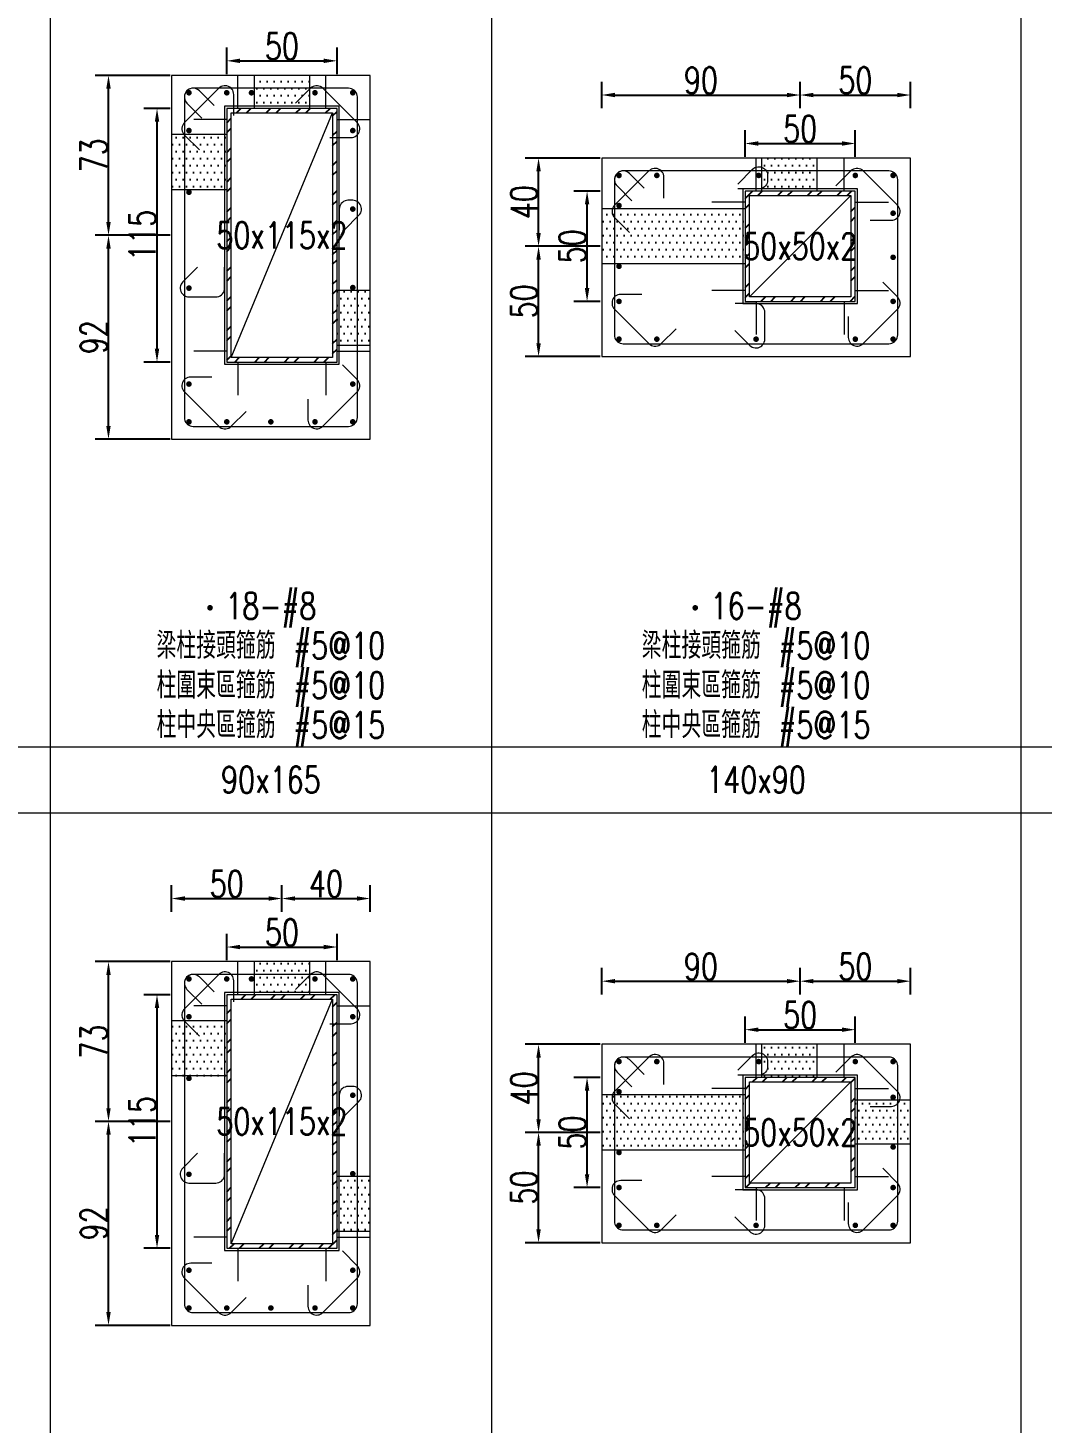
# Model space of a CAD drawing. Header units: millimetres. Extents: x 0 to 3905, y 0 to 8880.
# Drawn here: x 460 to 920, y 3341 to 3974 of the extents above; entities that cross this region are included whole.
import ezdxf
from ezdxf.enums import TextEntityAlignment as Align

# ---------------------------------------------------------------- set-up
doc = ezdxf.new("R2010")
doc.units = ezdxf.units.MM
doc.layers.get('DEFPOINTS').update_dxf_attribs({"color": 3})
for name, color, linetype in [('Hatch線', 6, 'Continuous'), ('TC-鋼粱', 132, 'Continuous'), ('主筋斷面', 2, 'Continuous'), ('文字-主筋根數', 7, 'Continuous'), ('文字-剪力筋 中央區', 7, 'Continuous'), ('文字-剪力筋-BC', 7, 'Continuous'), ('文字-剪力筋-圍束區', 7, 'Continuous'), ('文字-斷面尺寸', 7, 'Continuous'), ('文字-輔助字', 7, 'Continuous'), ('柱斷面線', 4, 'Continuous'), ('標註字', 4, 'Continuous'), ('箍筋線', 1, 'Continuous'), ('網格線', 7, 'Continuous'), ('鋼柱', 11, 'Continuous')]:
    doc.layers.add(name, color=color, linetype=linetype)
doc.styles.add('note', font='txt.shx', dxfattribs={"width": 0.75, "height": 12})
doc.styles.add('txt', font='txt.shx', dxfattribs={"height": 0.2, "bigfont": 'chineset.shx'})
doc.dimstyles.new('RCAD_DIM', dxfattribs={"dimtxt": 12, "dimasz": 6, "dimexe": 6, "dimexo": 0.625, "dimtad": 1, "dimdec": 0, "dimdsep": 46, "dimtxsty": 'note', "dimcen": 2.5, "dimclrd": 256, "dimclre": 256, "dimclrt": 256, "dimadec": 0, "dimazin": 0, "dimtfac": 1, "dimtmove": 0, "dimatfit": 3, "dimfxl": 0, "dimtolj": 1, "dimarcsym": 0})

# ---------------------------------------------------------------- blocks, each defined once
blk = doc.blocks.new('*D330')
at = {"layer": 'DEFPOINTS', "color": 0}
for p in [(600, 3557.12), (550, 3550.5), (600, 3550.5)]:
    blk.add_point(p, dxfattribs=at)
at = {"layer": '標註字', "lineweight": -2}
for p, q in [((550, 3551.12), (550, 3563.12)), ((556, 3557.12), (594, 3557.12)), ((600, 3551.12), (600, 3563.12))]:
    blk.add_line(p, q, dxfattribs=at)
at = {"layer": '標註字'}
for points in [[(556, 3558.12), (556, 3556.12), (550, 3557.12)], [(594, 3556.12), (594, 3558.12), (600, 3557.12)]]:
    blk.add_solid(points, dxfattribs=at)
at = {"layer": '標註字', "insert": (575, 3563.75), "char_height": 12, "attachment_point": 5, "style": 'note'}
blk.add_mtext('\\A1;50', dxfattribs=at)
blk = doc.blocks.new('*D331')
at = {"layer": 'DEFPOINTS', "color": 0}
for p in [(518.38, 3535.49), (525, 3535.49), (525, 3420.49)]:
    blk.add_point(p, dxfattribs=at)
at = {"layer": '標註字', "lineweight": -2}
for p, q in [((524.38, 3535.49), (512.38, 3535.49)), ((518.38, 3426.49), (518.38, 3529.49)), ((524.38, 3420.49), (512.38, 3420.49))]:
    blk.add_line(p, q, dxfattribs=at)
at = {"layer": '標註字'}
for points in [[(519.38, 3529.49), (517.38, 3529.49), (518.38, 3535.49)], [(517.38, 3426.49), (519.38, 3426.49), (518.38, 3420.49)]]:
    blk.add_solid(points, dxfattribs=at)
at = {"layer": '標註字', "insert": (511.75, 3477.99), "char_height": 12, "attachment_point": 5, "rotation": 90, "style": 'note'}
blk.add_mtext('\\A1;115', dxfattribs=at)
blk = doc.blocks.new('*D332')
at = {"layer": 'DEFPOINTS', "color": 0}
for p in [(575, 3579.12), (525, 3572.5), (575, 3572.5)]:
    blk.add_point(p, dxfattribs=at)
at = {"layer": '標註字', "lineweight": -2}
for p, q in [((525, 3573.12), (525, 3585.12)), ((575, 3573.12), (575, 3585.12)), ((531, 3579.12), (569, 3579.12))]:
    blk.add_line(p, q, dxfattribs=at)
at = {"layer": '標註字'}
for points in [[(531, 3580.12), (531, 3578.12), (525, 3579.12)], [(569, 3578.12), (569, 3580.12), (575, 3579.12)]]:
    blk.add_solid(points, dxfattribs=at)
at = {"layer": '標註字', "insert": (550, 3585.75), "char_height": 12, "attachment_point": 5, "style": 'note'}
blk.add_mtext('\\A1;50', dxfattribs=at)
blk = doc.blocks.new('*D333')
at = {"layer": 'DEFPOINTS', "color": 0}
for p in [(615, 3579.12), (575, 3572.5), (615, 3572.5)]:
    blk.add_point(p, dxfattribs=at)
at = {"layer": '標註字', "lineweight": -2}
for p, q in [((575, 3573.12), (575, 3585.12)), ((615, 3573.12), (615, 3585.12)), ((581, 3579.12), (609, 3579.12))]:
    blk.add_line(p, q, dxfattribs=at)
at = {"layer": '標註字'}
for points in [[(581, 3580.12), (581, 3578.12), (575, 3579.12)], [(609, 3578.12), (609, 3580.12), (615, 3579.12)]]:
    blk.add_solid(points, dxfattribs=at)
at = {"layer": '標註字', "insert": (595, 3585.75), "char_height": 12, "attachment_point": 5, "style": 'note'}
blk.add_mtext('\\A1;40', dxfattribs=at)
blk = doc.blocks.new('*D334')
at = {"layer": 'DEFPOINTS', "color": 0}
for p in [(496.38, 3477.99), (525, 3477.99), (525, 3385.5)]:
    blk.add_point(p, dxfattribs=at)
at = {"layer": '標註字', "lineweight": -2}
for p, q in [((524.38, 3477.99), (490.38, 3477.99)), ((496.38, 3391.5), (496.38, 3471.99)), ((524.38, 3385.5), (490.38, 3385.5))]:
    blk.add_line(p, q, dxfattribs=at)
at = {"layer": '標註字'}
for points in [[(497.38, 3471.99), (495.38, 3471.99), (496.38, 3477.99)], [(495.38, 3391.5), (497.38, 3391.5), (496.38, 3385.5)]]:
    blk.add_solid(points, dxfattribs=at)
at = {"layer": '標註字', "insert": (489.75, 3431.74), "char_height": 12, "attachment_point": 5, "rotation": 90, "style": 'note'}
blk.add_mtext('\\A1;92', dxfattribs=at)
blk = doc.blocks.new('*D335')
at = {"layer": 'DEFPOINTS', "color": 0}
for p in [(496.38, 3550.5), (525, 3550.5), (525, 3477.99)]:
    blk.add_point(p, dxfattribs=at)
at = {"layer": '標註字', "lineweight": -2}
for p, q in [((524.38, 3550.5), (490.38, 3550.5)), ((496.38, 3483.99), (496.38, 3544.5)), ((524.38, 3477.99), (490.38, 3477.99))]:
    blk.add_line(p, q, dxfattribs=at)
at = {"layer": '標註字'}
for points in [[(497.38, 3544.5), (495.38, 3544.5), (496.38, 3550.5)], [(495.38, 3483.99), (497.38, 3483.99), (496.38, 3477.99)]]:
    blk.add_solid(points, dxfattribs=at)
at = {"layer": '標註字', "insert": (489.75, 3514.24), "char_height": 12, "attachment_point": 5, "rotation": 90, "style": 'note'}
blk.add_mtext('\\A1;73', dxfattribs=at)
blk = doc.blocks.new('Circle_Filled')
at = {"const_width": 0.5}
blk.add_lwpolyline([(-0.25, 0, 1), (0.25, 0, 1)], format="xyb", close=True, dxfattribs=at)
blk = doc.blocks.new('*D336')
at = {"layer": 'DEFPOINTS', "color": 0}
for p in [(600, 3959.12), (550, 3952.5), (600, 3952.5)]:
    blk.add_point(p, dxfattribs=at)
at = {"layer": '標註字', "lineweight": -2}
for p, q in [((550, 3953.12), (550, 3965.12)), ((600, 3953.12), (600, 3965.12)), ((556, 3959.12), (594, 3959.12))]:
    blk.add_line(p, q, dxfattribs=at)
at = {"layer": '標註字'}
for points in [[(556, 3960.12), (556, 3958.12), (550, 3959.12)], [(594, 3958.12), (594, 3960.12), (600, 3959.12)]]:
    blk.add_solid(points, dxfattribs=at)
at = {"layer": '標註字', "insert": (575, 3965.75), "char_height": 12, "attachment_point": 5, "style": 'note'}
blk.add_mtext('\\A1;50', dxfattribs=at)
blk = doc.blocks.new('*D337')
at = {"layer": 'DEFPOINTS', "color": 0}
for p in [(518.38, 3937.49), (525, 3937.49), (525, 3822.49)]:
    blk.add_point(p, dxfattribs=at)
at = {"layer": '標註字', "lineweight": -2}
for p, q in [((524.38, 3937.49), (512.38, 3937.49)), ((518.38, 3828.49), (518.38, 3931.49)), ((524.38, 3822.49), (512.38, 3822.49))]:
    blk.add_line(p, q, dxfattribs=at)
at = {"layer": '標註字'}
for points in [[(519.38, 3931.49), (517.38, 3931.49), (518.38, 3937.49)], [(517.38, 3828.49), (519.38, 3828.49), (518.38, 3822.49)]]:
    blk.add_solid(points, dxfattribs=at)
at = {"layer": '標註字', "insert": (511.75, 3879.99), "char_height": 12, "attachment_point": 5, "rotation": 90, "style": 'note'}
blk.add_mtext('\\A1;115', dxfattribs=at)
blk = doc.blocks.new('*D340')
at = {"layer": 'DEFPOINTS', "color": 0}
for p in [(496.38, 3879.99), (525, 3879.99), (525, 3787.5)]:
    blk.add_point(p, dxfattribs=at)
at = {"layer": '標註字', "lineweight": -2}
for p, q in [((524.38, 3879.99), (490.38, 3879.99)), ((496.38, 3793.5), (496.38, 3873.99)), ((524.38, 3787.5), (490.38, 3787.5))]:
    blk.add_line(p, q, dxfattribs=at)
at = {"layer": '標註字'}
for points in [[(497.38, 3873.99), (495.38, 3873.99), (496.38, 3879.99)], [(495.38, 3793.5), (497.38, 3793.5), (496.38, 3787.5)]]:
    blk.add_solid(points, dxfattribs=at)
at = {"layer": '標註字', "insert": (489.75, 3833.74), "char_height": 12, "attachment_point": 5, "rotation": 90, "style": 'note'}
blk.add_mtext('\\A1;92', dxfattribs=at)
blk = doc.blocks.new('*D341')
at = {"layer": 'DEFPOINTS', "color": 0}
for p in [(496.38, 3952.5), (525, 3952.5), (525, 3879.99)]:
    blk.add_point(p, dxfattribs=at)
at = {"layer": '標註字', "lineweight": -2}
for p, q in [((524.38, 3952.5), (490.38, 3952.5)), ((496.38, 3885.99), (496.38, 3946.5)), ((524.38, 3879.99), (490.38, 3879.99))]:
    blk.add_line(p, q, dxfattribs=at)
at = {"layer": '標註字'}
for points in [[(497.38, 3946.5), (495.38, 3946.5), (496.38, 3952.5)], [(495.38, 3885.99), (497.38, 3885.99), (496.38, 3879.99)]]:
    blk.add_solid(points, dxfattribs=at)
at = {"layer": '標註字', "insert": (489.75, 3916.24), "char_height": 12, "attachment_point": 5, "rotation": 90, "style": 'note'}
blk.add_mtext('\\A1;73', dxfattribs=at)
blk = doc.blocks.new('*D462')
at = {"layer": 'DEFPOINTS', "color": 0}
for p in [(835, 3519.62), (785, 3513), (835, 3513)]:
    blk.add_point(p, dxfattribs=at)
at = {"layer": '標註字', "lineweight": -2}
for p, q in [((785, 3513.62), (785, 3525.62)), ((835, 3513.62), (835, 3525.62)), ((791, 3519.62), (829, 3519.62))]:
    blk.add_line(p, q, dxfattribs=at)
at = {"layer": '標註字'}
for points in [[(791, 3520.62), (791, 3518.62), (785, 3519.62)], [(829, 3518.62), (829, 3520.62), (835, 3519.62)]]:
    blk.add_solid(points, dxfattribs=at)
at = {"layer": '標註字', "insert": (810, 3526.25), "char_height": 12, "attachment_point": 5, "style": 'note'}
blk.add_mtext('\\A1;50', dxfattribs=at)
blk = doc.blocks.new('*D463')
at = {"layer": 'DEFPOINTS', "color": 0}
for p in [(713.38, 3498), (720, 3498), (720, 3448)]:
    blk.add_point(p, dxfattribs=at)
at = {"layer": '標註字', "lineweight": -2}
for p, q in [((719.38, 3498), (707.38, 3498)), ((713.38, 3454), (713.38, 3492)), ((719.38, 3448), (707.38, 3448))]:
    blk.add_line(p, q, dxfattribs=at)
at = {"layer": '標註字'}
for points in [[(714.38, 3492), (712.38, 3492), (713.38, 3498)], [(712.38, 3454), (714.38, 3454), (713.38, 3448)]]:
    blk.add_solid(points, dxfattribs=at)
at = {"layer": '標註字', "insert": (706.75, 3473), "char_height": 12, "attachment_point": 5, "rotation": 90, "style": 'note'}
blk.add_mtext('\\A1;50', dxfattribs=at)
blk = doc.blocks.new('*D464')
at = {"layer": 'DEFPOINTS', "color": 0}
for p in [(810, 3541.62), (720, 3535), (810, 3535)]:
    blk.add_point(p, dxfattribs=at)
at = {"layer": '標註字', "lineweight": -2}
for p, q in [((720, 3535.62), (720, 3547.62)), ((810, 3535.62), (810, 3547.62)), ((726, 3541.62), (804, 3541.62))]:
    blk.add_line(p, q, dxfattribs=at)
at = {"layer": '標註字'}
for points in [[(726, 3542.62), (726, 3540.62), (720, 3541.62)], [(804, 3540.62), (804, 3542.62), (810, 3541.62)]]:
    blk.add_solid(points, dxfattribs=at)
at = {"layer": '標註字', "insert": (765, 3548.25), "char_height": 12, "attachment_point": 5, "style": 'note'}
blk.add_mtext('\\A1;90', dxfattribs=at)
blk = doc.blocks.new('*D465')
at = {"layer": 'DEFPOINTS', "color": 0}
for p in [(860, 3541.62), (810, 3535), (860, 3535)]:
    blk.add_point(p, dxfattribs=at)
at = {"layer": '標註字', "lineweight": -2}
for p, q in [((810, 3535.62), (810, 3547.62)), ((860, 3535.62), (860, 3547.62)), ((816, 3541.62), (854, 3541.62))]:
    blk.add_line(p, q, dxfattribs=at)
at = {"layer": '標註字'}
for points in [[(816, 3542.62), (816, 3540.62), (810, 3541.62)], [(854, 3540.62), (854, 3542.62), (860, 3541.62)]]:
    blk.add_solid(points, dxfattribs=at)
at = {"layer": '標註字', "insert": (835, 3548.25), "char_height": 12, "attachment_point": 5, "style": 'note'}
blk.add_mtext('\\A1;50', dxfattribs=at)
blk = doc.blocks.new('*D466')
at = {"layer": 'DEFPOINTS', "color": 0}
for p in [(691.38, 3473), (720, 3473), (720, 3423)]:
    blk.add_point(p, dxfattribs=at)
at = {"layer": '標註字', "lineweight": -2}
for p, q in [((719.38, 3473), (685.38, 3473)), ((691.38, 3429), (691.38, 3467)), ((719.38, 3423), (685.38, 3423))]:
    blk.add_line(p, q, dxfattribs=at)
at = {"layer": '標註字'}
for points in [[(692.38, 3467), (690.38, 3467), (691.38, 3473)], [(690.38, 3429), (692.38, 3429), (691.38, 3423)]]:
    blk.add_solid(points, dxfattribs=at)
at = {"layer": '標註字', "insert": (684.75, 3448), "char_height": 12, "attachment_point": 5, "rotation": 90, "style": 'note'}
blk.add_mtext('\\A1;50', dxfattribs=at)
blk = doc.blocks.new('*D467')
at = {"layer": 'DEFPOINTS', "color": 0}
for p in [(691.38, 3513), (720, 3513), (720, 3473)]:
    blk.add_point(p, dxfattribs=at)
at = {"layer": '標註字', "lineweight": -2}
for p, q in [((719.38, 3513), (685.38, 3513)), ((691.38, 3479), (691.38, 3507)), ((719.38, 3473), (685.38, 3473))]:
    blk.add_line(p, q, dxfattribs=at)
at = {"layer": '標註字'}
for points in [[(692.38, 3507), (690.38, 3507), (691.38, 3513)], [(690.38, 3479), (692.38, 3479), (691.38, 3473)]]:
    blk.add_solid(points, dxfattribs=at)
at = {"layer": '標註字', "insert": (684.75, 3493), "char_height": 12, "attachment_point": 5, "rotation": 90, "style": 'note'}
blk.add_mtext('\\A1;40', dxfattribs=at)
blk = doc.blocks.new('*D468')
at = {"layer": 'DEFPOINTS', "color": 0}
for p in [(835, 3921.62), (785, 3915), (835, 3915)]:
    blk.add_point(p, dxfattribs=at)
at = {"layer": '標註字', "lineweight": -2}
for p, q in [((785, 3915.62), (785, 3927.62)), ((835, 3915.62), (835, 3927.62)), ((791, 3921.62), (829, 3921.62))]:
    blk.add_line(p, q, dxfattribs=at)
at = {"layer": '標註字'}
for points in [[(791, 3922.62), (791, 3920.62), (785, 3921.62)], [(829, 3920.62), (829, 3922.62), (835, 3921.62)]]:
    blk.add_solid(points, dxfattribs=at)
at = {"layer": '標註字', "insert": (810, 3928.25), "char_height": 12, "attachment_point": 5, "style": 'note'}
blk.add_mtext('\\A1;50', dxfattribs=at)
blk = doc.blocks.new('*D469')
at = {"layer": 'DEFPOINTS', "color": 0}
for p in [(713.38, 3900), (720, 3900), (720, 3850)]:
    blk.add_point(p, dxfattribs=at)
at = {"layer": '標註字', "lineweight": -2}
for p, q in [((719.38, 3900), (707.38, 3900)), ((713.38, 3856), (713.38, 3894)), ((719.38, 3850), (707.38, 3850))]:
    blk.add_line(p, q, dxfattribs=at)
at = {"layer": '標註字'}
for points in [[(714.38, 3894), (712.38, 3894), (713.38, 3900)], [(712.38, 3856), (714.38, 3856), (713.38, 3850)]]:
    blk.add_solid(points, dxfattribs=at)
at = {"layer": '標註字', "insert": (706.75, 3875), "char_height": 12, "attachment_point": 5, "rotation": 90, "style": 'note'}
blk.add_mtext('\\A1;50', dxfattribs=at)
blk = doc.blocks.new('*D470')
at = {"layer": 'DEFPOINTS', "color": 0}
for p in [(810, 3943.62), (720, 3937), (810, 3937)]:
    blk.add_point(p, dxfattribs=at)
at = {"layer": '標註字', "lineweight": -2}
for p, q in [((720, 3937.62), (720, 3949.62)), ((810, 3937.62), (810, 3949.62)), ((726, 3943.62), (804, 3943.62))]:
    blk.add_line(p, q, dxfattribs=at)
at = {"layer": '標註字'}
for points in [[(726, 3944.62), (726, 3942.62), (720, 3943.62)], [(804, 3942.62), (804, 3944.62), (810, 3943.62)]]:
    blk.add_solid(points, dxfattribs=at)
at = {"layer": '標註字', "insert": (765, 3950.25), "char_height": 12, "attachment_point": 5, "style": 'note'}
blk.add_mtext('\\A1;90', dxfattribs=at)
blk = doc.blocks.new('*D471')
at = {"layer": 'DEFPOINTS', "color": 0}
for p in [(860, 3943.62), (810, 3937), (860, 3937)]:
    blk.add_point(p, dxfattribs=at)
at = {"layer": '標註字', "lineweight": -2}
for p, q in [((810, 3937.62), (810, 3949.62)), ((860, 3937.62), (860, 3949.62)), ((816, 3943.62), (854, 3943.62))]:
    blk.add_line(p, q, dxfattribs=at)
at = {"layer": '標註字'}
for points in [[(816, 3944.62), (816, 3942.62), (810, 3943.62)], [(854, 3942.62), (854, 3944.62), (860, 3943.62)]]:
    blk.add_solid(points, dxfattribs=at)
at = {"layer": '標註字', "insert": (835, 3950.25), "char_height": 12, "attachment_point": 5, "style": 'note'}
blk.add_mtext('\\A1;50', dxfattribs=at)
blk = doc.blocks.new('*D472')
at = {"layer": 'DEFPOINTS', "color": 0}
for p in [(691.38, 3875), (720, 3875), (720, 3825)]:
    blk.add_point(p, dxfattribs=at)
at = {"layer": '標註字', "lineweight": -2}
for p, q in [((719.38, 3875), (685.38, 3875)), ((691.38, 3831), (691.38, 3869)), ((719.38, 3825), (685.38, 3825))]:
    blk.add_line(p, q, dxfattribs=at)
at = {"layer": '標註字'}
for points in [[(692.38, 3869), (690.38, 3869), (691.38, 3875)], [(690.38, 3831), (692.38, 3831), (691.38, 3825)]]:
    blk.add_solid(points, dxfattribs=at)
at = {"layer": '標註字', "insert": (684.75, 3850), "char_height": 12, "attachment_point": 5, "rotation": 90, "style": 'note'}
blk.add_mtext('\\A1;50', dxfattribs=at)
blk = doc.blocks.new('*D473')
at = {"layer": 'DEFPOINTS', "color": 0}
for p in [(691.38, 3915), (720, 3915), (720, 3875)]:
    blk.add_point(p, dxfattribs=at)
at = {"layer": '標註字', "lineweight": -2}
for p, q in [((719.38, 3915), (685.38, 3915)), ((691.38, 3881), (691.38, 3909)), ((719.38, 3875), (685.38, 3875))]:
    blk.add_line(p, q, dxfattribs=at)
at = {"layer": '標註字'}
for points in [[(692.38, 3909), (690.38, 3909), (691.38, 3915)], [(690.38, 3881), (692.38, 3881), (691.38, 3875)]]:
    blk.add_solid(points, dxfattribs=at)
at = {"layer": '標註字', "insert": (684.75, 3895), "char_height": 12, "attachment_point": 5, "rotation": 90, "style": 'note'}
blk.add_mtext('\\A1;40', dxfattribs=at)

msp = doc.modelspace()

# ---------------------------------------------------------------- hatches: boundary and pattern name
at = {"layer": 'Hatch線'}
h = msp.add_hatch(dxfattribs=at)
h.set_pattern_fill('ANSI32', color=256, style=0)
h.paths.add_polyline_path([(550, 3822.49), (600, 3822.49), (600, 3937.49), (550, 3937.49)], flags=17)
h.paths.add_polyline_path([(552, 3824.49), (552, 3935.49), (598, 3935.49), (598, 3824.49)])
h = msp.add_hatch(dxfattribs=at)
h.set_pattern_fill('ANSI32', color=256, style=0)
h.paths.add_polyline_path([(785, 3850), (835, 3850), (835, 3900), (785, 3900)], flags=17)
h.paths.add_polyline_path([(787, 3852), (787, 3898), (833, 3898), (833, 3852)])
h = msp.add_hatch(dxfattribs=at)
h.set_pattern_fill('ANSI32', color=256, style=0)
h.paths.add_polyline_path([(550, 3420.49), (600, 3420.49), (600, 3535.49), (550, 3535.49)], flags=17)
h.paths.add_polyline_path([(552, 3422.49), (552, 3533.49), (598, 3533.49), (598, 3422.49)])
h = msp.add_hatch(dxfattribs=at)
h.set_pattern_fill('ANSI32', color=256, style=0)
h.paths.add_polyline_path([(785, 3448), (835, 3448), (835, 3498), (785, 3498)], flags=17)
h.paths.add_polyline_path([(787, 3450), (787, 3496), (833, 3496), (833, 3450)])
at = {"layer": 'TC-鋼粱'}
h = msp.add_hatch(dxfattribs=at)
h.set_pattern_fill('DOTS', color=256, scale=2, style=0)
h.paths.add_polyline_path([(587.5, 3952.5), (562.5, 3952.5), (562.5, 3937.49), (587.5, 3937.49)], flags=17)
h = msp.add_hatch(dxfattribs=at)
h.set_pattern_fill('DOTS', color=256, scale=2, style=0)
h.paths.add_polyline_path([(525, 3925.81), (525, 3900.81), (550, 3900.81), (550, 3925.81)], flags=17)
h = msp.add_hatch(dxfattribs=at)
h.set_pattern_fill('DOTS', color=256, scale=2, style=0)
h.paths.add_polyline_path([(817.5, 3915), (792.5, 3915), (792.5, 3900), (817.5, 3900)], flags=17)
h = msp.add_hatch(dxfattribs=at)
h.set_pattern_fill('DOTS', color=256, scale=2, style=0)
h.paths.add_polyline_path([(720, 3892.19), (720, 3867.19), (785, 3867.19), (785, 3892.19)], flags=17)
h = msp.add_hatch(dxfattribs=at)
h.set_pattern_fill('DOTS', color=256, scale=2, style=0)
h.paths.add_polyline_path([(615, 3830), (615, 3855), (600, 3855), (600, 3830)], flags=17)
h = msp.add_hatch(dxfattribs=at)
h.set_pattern_fill('DOTS', color=256, scale=2, style=0)
h.paths.add_polyline_path([(587.5, 3550.5), (562.5, 3550.5), (562.5, 3535.49), (587.5, 3535.49)], flags=17)
h = msp.add_hatch(dxfattribs=at)
h.set_pattern_fill('DOTS', color=256, scale=2, style=0)
h.paths.add_polyline_path([(525, 3523.81), (525, 3498.81), (550, 3498.81), (550, 3523.81)], flags=17)
h = msp.add_hatch(dxfattribs=at)
h.set_pattern_fill('DOTS', color=256, scale=2, style=0)
h.paths.add_polyline_path([(817.5, 3513), (792.5, 3513), (792.5, 3498), (817.5, 3498)], flags=17)
h = msp.add_hatch(dxfattribs=at)
h.set_pattern_fill('DOTS', color=256, scale=2, style=0)
h.paths.add_polyline_path([(720, 3490.19), (720, 3465.19), (785, 3465.19), (785, 3490.19)], flags=17)
h = msp.add_hatch(dxfattribs=at)
h.set_pattern_fill('DOTS', color=256, scale=2, style=0)
h.paths.add_polyline_path([(860, 3467.69), (860, 3487.69), (835, 3487.69), (835, 3467.69)], flags=17)
h = msp.add_hatch(dxfattribs=at)
h.set_pattern_fill('DOTS', color=256, scale=2, style=0)
h.paths.add_polyline_path([(615, 3428), (615, 3453), (600, 3453), (600, 3428)], flags=17)

# ---------------------------------------------------------------- linework, layer by layer
at = {"layer": 'DEFPOINTS', "lineweight": 5}
for points in [[(555, 3937.49), (555, 3952.49)], [(595, 3937.49), (595, 3952.49)], [(550, 3821.49), (601, 3821.49), (601, 3938.49), (549, 3938.49), (549, 3821.49), (550, 3821.49)], [(550, 3932.49), (535, 3932.49)], [(552, 3824.49), (598, 3935.49)], [(600, 3932.49), (615, 3932.49)], [(790, 3900), (790, 3915)], [(830, 3900), (830, 3915)], [(785, 3849), (836, 3849), (836, 3901), (784, 3901), (784, 3849), (785, 3849)], [(785, 3895), (770, 3895)], [(787, 3852), (833, 3898)], [(835, 3895), (850, 3895)], [(785, 3855), (770, 3855)], [(835, 3855), (850, 3855)], [(790, 3850), (790, 3835)], [(830, 3850), (830, 3835)], [(550, 3827.49), (535, 3827.49)], [(600, 3827.49), (615, 3827.49)], [(555, 3822.49), (555, 3807.49)], [(595, 3822.49), (595, 3807.49)], [(555, 3535.49), (555, 3550.49)], [(595, 3535.49), (595, 3550.49)], [(550, 3419.49), (601, 3419.49), (601, 3536.49), (549, 3536.49), (549, 3419.49), (550, 3419.49)], [(552, 3422.49), (598, 3533.49)], [(550, 3530.49), (535, 3530.49)], [(600, 3530.49), (615, 3530.49)], [(790, 3498), (790, 3513)], [(830, 3498), (830, 3513)], [(785, 3447), (836, 3447), (836, 3499), (784, 3499), (784, 3447), (785, 3447)], [(787, 3450), (833, 3496)], [(785, 3493), (770, 3493)], [(835, 3493), (850, 3493)], [(785, 3453), (770, 3453)], [(835, 3453), (850, 3453)], [(790, 3448), (790, 3433)], [(830, 3448), (830, 3433)], [(550, 3425.49), (535, 3425.49)], [(600, 3425.49), (615, 3425.49)], [(555, 3420.49), (555, 3405.49)], [(595, 3420.49), (595, 3405.49)]]:
    msp.add_lwpolyline(points, dxfattribs=at)
at = {"layer": 'TC-鋼粱', "lineweight": 5}
for points in [[(562.5, 3952.5), (562.5, 3937.49)], [(587.5, 3952.5), (587.5, 3937.49)], [(525, 3925.81), (550, 3925.81)], [(792.5, 3915), (792.5, 3900)], [(817.5, 3915), (817.5, 3900)], [(525, 3900.81), (550, 3900.81)], [(720, 3892.19), (785, 3892.19)], [(720, 3867.19), (785, 3867.19)], [(615, 3855), (600, 3855)], [(615, 3830), (600, 3830)], [(562.5, 3550.5), (562.5, 3535.49)], [(587.5, 3550.5), (587.5, 3535.49)], [(525, 3523.81), (550, 3523.81)], [(792.5, 3513), (792.5, 3498)], [(817.5, 3513), (817.5, 3498)], [(525, 3498.81), (550, 3498.81)], [(720, 3490.19), (785, 3490.19)], [(860, 3487.69), (835, 3487.69)], [(720, 3465.19), (785, 3465.19)], [(860, 3467.69), (835, 3467.69)], [(615, 3453), (600, 3453)], [(615, 3428), (600, 3428)]]:
    msp.add_lwpolyline(points, dxfattribs=at)
at = {"layer": '柱斷面線', "lineweight": 5}
for points in [[(525, 3787.5), (615, 3787.5), (615, 3952.5), (525, 3952.5), (525, 3787.5)], [(720, 3825), (860, 3825), (860, 3915), (720, 3915), (720, 3825)], [(525, 3385.5), (615, 3385.5), (615, 3550.5), (525, 3550.5), (525, 3385.5)], [(720, 3423), (860, 3423), (860, 3513), (720, 3513), (720, 3423)]]:
    msp.add_lwpolyline(points, dxfattribs=at)
at = {"layer": '箍筋線', "lineweight": 5}
for points in [[(553.19, 3934.31), (553.19, 3943.85), (553.13, 3944.52), (552.96, 3945.16), (552.69, 3945.77), (552.32, 3946.33), (551.86, 3946.82), (551.33, 3947.22), (550.73, 3947.52), (550.1, 3947.73), (549.43, 3947.82), (548.77, 3947.8), (548.11, 3947.67), (547.49, 3947.43), (546.91, 3947.09), (546.4, 3946.66), (530.84, 3931.1), (530.39, 3930.57), (530.05, 3929.97), (529.81, 3929.32), (529.69, 3928.63), (529.69, 3927.94), (529.81, 3927.26), (530.05, 3926.61), (530.39, 3926.01), (530.84, 3925.48), (537.58, 3918.73)], [(544.33, 3938.79), (537.58, 3945.54), (537.07, 3945.97), (536.49, 3946.31), (535.87, 3946.55), (535.22, 3946.68), (534.55, 3946.7), (533.89, 3946.61), (533.25, 3946.4), (532.66, 3946.1), (532.12, 3945.69), (531.66, 3945.21), (531.29, 3944.65), (531.02, 3944.04), (530.85, 3943.4), (530.79, 3942.73), (530.79, 3797.27), (530.86, 3796.58), (531.03, 3795.91), (531.33, 3795.28), (531.72, 3794.71), (532.21, 3794.22), (532.78, 3793.83), (533.41, 3793.53), (534.08, 3793.36), (534.77, 3793.29), (605.23, 3793.29), (605.92, 3793.36), (606.59, 3793.53), (607.22, 3793.83), (607.79, 3794.22), (608.28, 3794.71), (608.67, 3795.28), (608.97, 3795.91), (609.14, 3796.58), (609.21, 3797.27), (609.21, 3942.73), (609.14, 3943.42), (608.97, 3944.09), (608.67, 3944.72), (608.28, 3945.29), (607.79, 3945.78), (607.22, 3946.17), (606.59, 3946.47), (605.92, 3946.64), (605.23, 3946.71), (534.77, 3946.71), (534.1, 3946.65), (533.46, 3946.48), (532.85, 3946.21), (532.29, 3945.84), (531.81, 3945.38), (531.4, 3944.84), (531.1, 3944.25), (530.89, 3943.61), (530.8, 3942.95), (530.82, 3942.28), (530.95, 3941.63), (531.19, 3941.01), (531.53, 3940.43), (531.96, 3939.92), (538.71, 3933.17)], [(596.81, 3924.31), (606.35, 3924.31), (607.02, 3924.37), (607.66, 3924.54), (608.27, 3924.81), (608.83, 3925.18), (609.32, 3925.64), (609.72, 3926.17), (610.02, 3926.77), (610.23, 3927.4), (610.32, 3928.07), (610.3, 3928.73), (610.17, 3929.39), (609.93, 3930.01), (609.59, 3930.59), (609.16, 3931.1), (593.6, 3946.66), (593.07, 3947.11), (592.47, 3947.45), (591.82, 3947.69), (591.13, 3947.81), (590.44, 3947.81), (589.76, 3947.69), (589.11, 3947.45), (588.51, 3947.11), (587.98, 3946.66), (581.23, 3939.92)], [(748.19, 3896.81), (748.19, 3906.35), (748.13, 3907.02), (747.96, 3907.66), (747.69, 3908.27), (747.32, 3908.83), (746.86, 3909.32), (746.33, 3909.72), (745.73, 3910.02), (745.1, 3910.23), (744.43, 3910.32), (743.77, 3910.3), (743.11, 3910.17), (742.49, 3909.93), (741.91, 3909.59), (741.4, 3909.16), (725.84, 3893.6), (725.39, 3893.07), (725.05, 3892.47), (724.81, 3891.82), (724.69, 3891.13), (724.69, 3890.44), (724.81, 3889.76), (725.05, 3889.11), (725.39, 3888.51), (725.84, 3887.98), (732.58, 3881.23)], [(739.33, 3901.29), (732.58, 3908.04), (732.07, 3908.47), (731.49, 3908.81), (730.87, 3909.05), (730.22, 3909.18), (729.55, 3909.2), (728.89, 3909.11), (728.25, 3908.9), (727.66, 3908.6), (727.12, 3908.19), (726.66, 3907.71), (726.29, 3907.15), (726.02, 3906.54), (725.85, 3905.9), (725.79, 3905.23), (725.79, 3834.77), (725.86, 3834.08), (726.03, 3833.41), (726.33, 3832.78), (726.72, 3832.21), (727.21, 3831.72), (727.78, 3831.33), (728.41, 3831.03), (729.08, 3830.86), (729.77, 3830.79), (850.23, 3830.79), (850.92, 3830.86), (851.59, 3831.03), (852.22, 3831.33), (852.79, 3831.72), (853.28, 3832.21), (853.67, 3832.78), (853.97, 3833.41), (854.14, 3834.08), (854.21, 3834.77), (854.21, 3905.23), (854.14, 3905.92), (853.97, 3906.59), (853.67, 3907.22), (853.28, 3907.79), (852.79, 3908.28), (852.22, 3908.67), (851.59, 3908.97), (850.92, 3909.14), (850.23, 3909.21), (729.77, 3909.21), (729.1, 3909.15), (728.46, 3908.98), (727.85, 3908.71), (727.29, 3908.34), (726.81, 3907.88), (726.4, 3907.34), (726.1, 3906.75), (725.89, 3906.11), (725.8, 3905.45), (725.82, 3904.78), (725.95, 3904.13), (726.19, 3903.51), (726.53, 3902.93), (726.96, 3902.42), (733.71, 3895.67)], [(781.67, 3903.2), (788.42, 3909.95), (788.93, 3910.38), (789.51, 3910.72), (790.13, 3910.96), (790.79, 3911.09), (791.45, 3911.11), (792.11, 3911.02), (792.75, 3910.81), (793.35, 3910.51), (793.88, 3910.1), (794.34, 3909.62), (794.71, 3909.06), (794.98, 3908.45), (795.15, 3907.81), (795.21, 3907.14), (795.21, 3904.97), (795.14, 3904.28), (794.97, 3903.62), (794.67, 3902.99), (794.28, 3902.42), (793.79, 3901.93), (793.22, 3901.53), (792.59, 3901.24), (791.92, 3901.06), (791.23, 3901), (781.69, 3901)], [(841.81, 3886.81), (851.35, 3886.81), (852.02, 3886.87), (852.66, 3887.04), (853.27, 3887.31), (853.83, 3887.68), (854.32, 3888.14), (854.72, 3888.67), (855.02, 3889.27), (855.23, 3889.9), (855.32, 3890.57), (855.3, 3891.23), (855.17, 3891.89), (854.93, 3892.51), (854.59, 3893.09), (854.16, 3893.6), (838.6, 3909.16), (838.07, 3909.61), (837.47, 3909.95), (836.82, 3910.19), (836.13, 3910.31), (835.44, 3910.31), (834.76, 3910.19), (834.11, 3909.95), (833.51, 3909.61), (832.98, 3909.16), (826.23, 3902.42)], [(603.2, 3882.33), (609.95, 3889.07), (610.38, 3889.58), (610.72, 3890.16), (610.96, 3890.78), (611.09, 3891.44), (611.11, 3892.11), (611.02, 3892.77), (610.81, 3893.41), (610.51, 3894), (610.1, 3894.53), (609.62, 3894.99), (609.06, 3895.36), (608.45, 3895.64), (607.81, 3895.8), (607.14, 3895.86), (604.97, 3895.86), (604.28, 3895.8), (603.62, 3895.62), (602.99, 3895.33), (602.42, 3894.93), (601.93, 3894.44), (601.53, 3893.87), (601.24, 3893.24), (601.06, 3892.58), (601, 3891.88), (601, 3882.34)], [(536.8, 3865.57), (530.05, 3858.83), (529.62, 3858.32), (529.28, 3857.74), (529.04, 3857.12), (528.91, 3856.46), (528.89, 3855.79), (528.98, 3855.13), (529.19, 3854.5), (529.49, 3853.9), (529.9, 3853.37), (530.38, 3852.91), (530.94, 3852.54), (531.55, 3852.27), (532.19, 3852.1), (532.86, 3852.04), (545.02, 3852.04), (545.72, 3852.1), (546.38, 3852.28), (547.01, 3852.58), (547.58, 3852.97), (548.07, 3853.46), (548.47, 3854.03), (548.76, 3854.66), (548.94, 3855.33), (549, 3856.02), (549, 3865.56)], [(831.81, 3843.19), (831.81, 3833.65), (831.87, 3832.98), (832.04, 3832.34), (832.31, 3831.73), (832.68, 3831.17), (833.14, 3830.68), (833.67, 3830.28), (834.27, 3829.98), (834.9, 3829.77), (835.57, 3829.68), (836.23, 3829.7), (836.89, 3829.83), (837.51, 3830.07), (838.09, 3830.41), (838.6, 3830.84), (854.16, 3846.4), (854.61, 3846.93), (854.95, 3847.53), (855.19, 3848.18), (855.31, 3848.87), (855.31, 3849.56), (855.19, 3850.24), (854.95, 3850.89), (854.61, 3851.49), (854.16, 3852.02), (847.42, 3858.77)], [(738.19, 3853.19), (728.65, 3853.19), (727.98, 3853.13), (727.34, 3852.96), (726.73, 3852.69), (726.17, 3852.32), (725.68, 3851.86), (725.28, 3851.33), (724.98, 3850.73), (724.77, 3850.1), (724.68, 3849.43), (724.7, 3848.77), (724.83, 3848.11), (725.07, 3847.49), (725.41, 3846.91), (725.84, 3846.4), (741.4, 3830.84), (741.93, 3830.39), (742.53, 3830.05), (743.18, 3829.81), (743.87, 3829.69), (744.56, 3829.69), (745.24, 3829.81), (745.89, 3830.05), (746.49, 3830.39), (747.02, 3830.84), (753.77, 3837.58)], [(780.44, 3836.8), (787.19, 3830.05), (787.7, 3829.62), (788.28, 3829.28), (788.9, 3829.04), (789.55, 3828.91), (790.22, 3828.89), (790.88, 3828.98), (791.52, 3829.19), (792.11, 3829.49), (792.65, 3829.9), (793.11, 3830.38), (793.48, 3830.94), (793.75, 3831.55), (793.92, 3832.19), (793.97, 3832.86), (793.97, 3845.02), (793.91, 3845.72), (793.74, 3846.38), (793.44, 3847.01), (793.05, 3847.58), (792.56, 3848.07), (791.99, 3848.47), (791.36, 3848.76), (790.69, 3848.94), (790, 3849), (780.46, 3849)], [(586.81, 3805.69), (586.81, 3796.15), (586.87, 3795.48), (587.04, 3794.84), (587.31, 3794.23), (587.68, 3793.67), (588.14, 3793.18), (588.67, 3792.78), (589.27, 3792.48), (589.9, 3792.27), (590.57, 3792.18), (591.23, 3792.2), (591.89, 3792.33), (592.51, 3792.57), (593.09, 3792.91), (593.6, 3793.34), (609.16, 3808.9), (609.61, 3809.43), (609.95, 3810.03), (610.19, 3810.68), (610.31, 3811.37), (610.31, 3812.06), (610.19, 3812.74), (609.95, 3813.39), (609.61, 3813.99), (609.16, 3814.52), (602.42, 3821.27)], [(543.19, 3815.69), (533.65, 3815.69), (532.98, 3815.63), (532.34, 3815.46), (531.73, 3815.19), (531.17, 3814.82), (530.68, 3814.36), (530.28, 3813.83), (529.98, 3813.23), (529.77, 3812.6), (529.68, 3811.93), (529.7, 3811.27), (529.83, 3810.61), (530.07, 3809.99), (530.41, 3809.41), (530.84, 3808.9), (546.4, 3793.34), (546.93, 3792.89), (547.53, 3792.55), (548.18, 3792.31), (548.87, 3792.19), (549.56, 3792.19), (550.24, 3792.31), (550.89, 3792.55), (551.49, 3792.89), (552.02, 3793.34), (558.77, 3800.08)], [(553.19, 3532.31), (553.19, 3541.85), (553.13, 3542.52), (552.96, 3543.16), (552.69, 3543.77), (552.32, 3544.33), (551.86, 3544.82), (551.33, 3545.22), (550.73, 3545.52), (550.1, 3545.73), (549.43, 3545.82), (548.77, 3545.8), (548.11, 3545.67), (547.49, 3545.43), (546.91, 3545.09), (546.4, 3544.66), (530.84, 3529.1), (530.39, 3528.57), (530.05, 3527.97), (529.81, 3527.32), (529.69, 3526.63), (529.69, 3525.94), (529.81, 3525.26), (530.05, 3524.61), (530.39, 3524.01), (530.84, 3523.48), (537.58, 3516.73)], [(544.33, 3536.79), (537.58, 3543.54), (537.07, 3543.97), (536.49, 3544.31), (535.87, 3544.55), (535.22, 3544.68), (534.55, 3544.7), (533.89, 3544.61), (533.25, 3544.4), (532.66, 3544.1), (532.12, 3543.69), (531.66, 3543.21), (531.29, 3542.65), (531.02, 3542.04), (530.85, 3541.4), (530.79, 3540.73), (530.79, 3395.27), (530.86, 3394.58), (531.03, 3393.91), (531.33, 3393.28), (531.72, 3392.71), (532.21, 3392.22), (532.78, 3391.83), (533.41, 3391.53), (534.08, 3391.36), (534.77, 3391.29), (605.23, 3391.29), (605.92, 3391.36), (606.59, 3391.53), (607.22, 3391.83), (607.79, 3392.22), (608.28, 3392.71), (608.67, 3393.28), (608.97, 3393.91), (609.14, 3394.58), (609.21, 3395.27), (609.21, 3540.73), (609.14, 3541.42), (608.97, 3542.09), (608.67, 3542.72), (608.28, 3543.29), (607.79, 3543.78), (607.22, 3544.17), (606.59, 3544.47), (605.92, 3544.64), (605.23, 3544.71), (534.77, 3544.71), (534.1, 3544.65), (533.46, 3544.48), (532.85, 3544.21), (532.29, 3543.84), (531.81, 3543.38), (531.4, 3542.84), (531.1, 3542.25), (530.89, 3541.61), (530.8, 3540.95), (530.82, 3540.28), (530.95, 3539.63), (531.19, 3539.01), (531.53, 3538.43), (531.96, 3537.92), (538.71, 3531.17)], [(596.81, 3522.31), (606.35, 3522.31), (607.02, 3522.37), (607.66, 3522.54), (608.27, 3522.81), (608.83, 3523.18), (609.32, 3523.64), (609.72, 3524.17), (610.02, 3524.77), (610.23, 3525.4), (610.32, 3526.07), (610.3, 3526.73), (610.17, 3527.39), (609.93, 3528.01), (609.59, 3528.59), (609.16, 3529.1), (593.6, 3544.66), (593.07, 3545.11), (592.47, 3545.45), (591.82, 3545.69), (591.13, 3545.81), (590.44, 3545.81), (589.76, 3545.69), (589.11, 3545.45), (588.51, 3545.11), (587.98, 3544.66), (581.23, 3537.92)], [(748.19, 3494.81), (748.19, 3504.35), (748.13, 3505.02), (747.96, 3505.66), (747.69, 3506.27), (747.32, 3506.83), (746.86, 3507.32), (746.33, 3507.72), (745.73, 3508.02), (745.1, 3508.23), (744.43, 3508.32), (743.77, 3508.3), (743.11, 3508.17), (742.49, 3507.93), (741.91, 3507.59), (741.4, 3507.16), (725.84, 3491.6), (725.39, 3491.07), (725.05, 3490.47), (724.81, 3489.82), (724.69, 3489.13), (724.69, 3488.44), (724.81, 3487.76), (725.05, 3487.11), (725.39, 3486.51), (725.84, 3485.98), (732.58, 3479.23)], [(739.33, 3499.29), (732.58, 3506.04), (732.07, 3506.47), (731.49, 3506.81), (730.87, 3507.05), (730.22, 3507.18), (729.55, 3507.2), (728.89, 3507.11), (728.25, 3506.9), (727.66, 3506.6), (727.12, 3506.19), (726.66, 3505.71), (726.29, 3505.15), (726.02, 3504.54), (725.85, 3503.9), (725.79, 3503.23), (725.79, 3432.77), (725.86, 3432.08), (726.03, 3431.41), (726.33, 3430.78), (726.72, 3430.21), (727.21, 3429.72), (727.78, 3429.33), (728.41, 3429.03), (729.08, 3428.86), (729.77, 3428.79), (850.23, 3428.79), (850.92, 3428.86), (851.59, 3429.03), (852.22, 3429.33), (852.79, 3429.72), (853.28, 3430.21), (853.67, 3430.78), (853.97, 3431.41), (854.14, 3432.08), (854.21, 3432.77), (854.21, 3503.23), (854.14, 3503.92), (853.97, 3504.59), (853.67, 3505.22), (853.28, 3505.79), (852.79, 3506.28), (852.22, 3506.67), (851.59, 3506.97), (850.92, 3507.14), (850.23, 3507.21), (729.77, 3507.21), (729.1, 3507.15), (728.46, 3506.98), (727.85, 3506.71), (727.29, 3506.34), (726.81, 3505.88), (726.4, 3505.34), (726.1, 3504.75), (725.89, 3504.11), (725.8, 3503.45), (725.82, 3502.78), (725.95, 3502.13), (726.19, 3501.51), (726.53, 3500.93), (726.96, 3500.42), (733.71, 3493.67)], [(781.67, 3501.2), (788.42, 3507.95), (788.93, 3508.38), (789.51, 3508.72), (790.13, 3508.96), (790.79, 3509.09), (791.45, 3509.11), (792.11, 3509.02), (792.75, 3508.81), (793.35, 3508.51), (793.88, 3508.1), (794.34, 3507.62), (794.71, 3507.06), (794.98, 3506.45), (795.15, 3505.81), (795.21, 3505.14), (795.21, 3502.97), (795.14, 3502.28), (794.97, 3501.62), (794.67, 3500.99), (794.28, 3500.42), (793.79, 3499.93), (793.22, 3499.53), (792.59, 3499.24), (791.92, 3499.06), (791.23, 3499), (781.69, 3499)], [(841.81, 3484.81), (851.35, 3484.81), (852.02, 3484.87), (852.66, 3485.04), (853.27, 3485.31), (853.83, 3485.68), (854.32, 3486.14), (854.72, 3486.67), (855.02, 3487.27), (855.23, 3487.9), (855.32, 3488.57), (855.3, 3489.23), (855.17, 3489.89), (854.93, 3490.51), (854.59, 3491.09), (854.16, 3491.6), (838.6, 3507.16), (838.07, 3507.61), (837.47, 3507.95), (836.82, 3508.19), (836.13, 3508.31), (835.44, 3508.31), (834.76, 3508.19), (834.11, 3507.95), (833.51, 3507.61), (832.98, 3507.16), (826.23, 3500.42)], [(603.2, 3480.33), (609.95, 3487.07), (610.38, 3487.58), (610.72, 3488.16), (610.96, 3488.78), (611.09, 3489.44), (611.11, 3490.11), (611.02, 3490.77), (610.81, 3491.41), (610.51, 3492), (610.1, 3492.53), (609.62, 3492.99), (609.06, 3493.36), (608.45, 3493.64), (607.81, 3493.8), (607.14, 3493.86), (604.97, 3493.86), (604.28, 3493.8), (603.62, 3493.62), (602.99, 3493.33), (602.42, 3492.93), (601.93, 3492.44), (601.53, 3491.87), (601.24, 3491.24), (601.06, 3490.58), (601, 3489.88), (601, 3480.34)], [(536.8, 3463.57), (530.05, 3456.83), (529.62, 3456.32), (529.28, 3455.74), (529.04, 3455.12), (528.91, 3454.46), (528.89, 3453.79), (528.98, 3453.13), (529.19, 3452.5), (529.49, 3451.9), (529.9, 3451.37), (530.38, 3450.91), (530.94, 3450.54), (531.55, 3450.27), (532.19, 3450.1), (532.86, 3450.04), (545.02, 3450.04), (545.72, 3450.1), (546.38, 3450.28), (547.01, 3450.58), (547.58, 3450.97), (548.07, 3451.46), (548.47, 3452.03), (548.76, 3452.66), (548.94, 3453.33), (549, 3454.02), (549, 3463.56)], [(831.81, 3441.19), (831.81, 3431.65), (831.87, 3430.98), (832.04, 3430.34), (832.31, 3429.73), (832.68, 3429.17), (833.14, 3428.68), (833.67, 3428.28), (834.27, 3427.98), (834.9, 3427.77), (835.57, 3427.68), (836.23, 3427.7), (836.89, 3427.83), (837.51, 3428.07), (838.09, 3428.41), (838.6, 3428.84), (854.16, 3444.4), (854.61, 3444.93), (854.95, 3445.53), (855.19, 3446.18), (855.31, 3446.87), (855.31, 3447.56), (855.19, 3448.24), (854.95, 3448.89), (854.61, 3449.49), (854.16, 3450.02), (847.42, 3456.77)], [(738.19, 3451.19), (728.65, 3451.19), (727.98, 3451.13), (727.34, 3450.96), (726.73, 3450.69), (726.17, 3450.32), (725.68, 3449.86), (725.28, 3449.33), (724.98, 3448.73), (724.77, 3448.1), (724.68, 3447.43), (724.7, 3446.77), (724.83, 3446.11), (725.07, 3445.49), (725.41, 3444.91), (725.84, 3444.4), (741.4, 3428.84), (741.93, 3428.39), (742.53, 3428.05), (743.18, 3427.81), (743.87, 3427.69), (744.56, 3427.69), (745.24, 3427.81), (745.89, 3428.05), (746.49, 3428.39), (747.02, 3428.84), (753.77, 3435.58)], [(780.44, 3434.8), (787.19, 3428.05), (787.7, 3427.62), (788.28, 3427.28), (788.9, 3427.04), (789.55, 3426.91), (790.22, 3426.89), (790.88, 3426.98), (791.52, 3427.19), (792.11, 3427.49), (792.65, 3427.9), (793.11, 3428.38), (793.48, 3428.94), (793.75, 3429.55), (793.92, 3430.19), (793.97, 3430.86), (793.97, 3443.02), (793.91, 3443.72), (793.74, 3444.38), (793.44, 3445.01), (793.05, 3445.58), (792.56, 3446.07), (791.99, 3446.47), (791.36, 3446.76), (790.69, 3446.94), (790, 3447), (780.46, 3447)], [(586.81, 3403.69), (586.81, 3394.15), (586.87, 3393.48), (587.04, 3392.84), (587.31, 3392.23), (587.68, 3391.67), (588.14, 3391.18), (588.67, 3390.78), (589.27, 3390.48), (589.9, 3390.27), (590.57, 3390.18), (591.23, 3390.2), (591.89, 3390.33), (592.51, 3390.57), (593.09, 3390.91), (593.6, 3391.34), (609.16, 3406.9), (609.61, 3407.43), (609.95, 3408.03), (610.19, 3408.68), (610.31, 3409.37), (610.31, 3410.06), (610.19, 3410.74), (609.95, 3411.39), (609.61, 3411.99), (609.16, 3412.52), (602.42, 3419.27)], [(543.19, 3413.69), (533.65, 3413.69), (532.98, 3413.63), (532.34, 3413.46), (531.73, 3413.19), (531.17, 3412.82), (530.68, 3412.36), (530.28, 3411.83), (529.98, 3411.23), (529.77, 3410.6), (529.68, 3409.93), (529.7, 3409.27), (529.83, 3408.61), (530.07, 3407.99), (530.41, 3407.41), (530.84, 3406.9), (546.4, 3391.34), (546.93, 3390.89), (547.53, 3390.55), (548.18, 3390.31), (548.87, 3390.19), (549.56, 3390.19), (550.24, 3390.31), (550.89, 3390.55), (551.49, 3390.89), (552.02, 3391.34), (558.77, 3398.08)]]:
    msp.add_lwpolyline(points, dxfattribs=at)
at = {"layer": '網格線', "lineweight": 5}
for points in [[(470, 4020), (470, 3648)], [(670, 4020), (670, 3648)], [(910, 4020), (910, 3648)], [(270, 3648), (470, 3648)], [(470, 3648), (670, 3648)], [(470, 3648), (470, 3618)], [(670, 3648), (910, 3648)], [(670, 3648), (670, 3618)], [(910, 3648), (1180, 3648)], [(910, 3648), (910, 3618)], [(270, 3618), (470, 3618)], [(470, 3618), (670, 3618)], [(470, 3618), (470, 3246)], [(670, 3618), (910, 3618)], [(670, 3618), (670, 3246)], [(910, 3618), (1180, 3618)], [(910, 3618), (910, 3246)]]:
    msp.add_lwpolyline(points, dxfattribs=at)
at = {"layer": '鋼柱', "lineweight": 5}
for points in [[(550, 3822.49), (600, 3822.49), (600, 3937.49), (550, 3937.49), (550, 3822.49)], [(552, 3824.49), (552, 3935.49), (598, 3935.49), (598, 3824.49), (552, 3824.49)], [(785, 3850), (835, 3850), (835, 3900), (785, 3900), (785, 3850)], [(787, 3852), (787, 3898), (833, 3898), (833, 3852), (787, 3852)], [(550, 3420.49), (600, 3420.49), (600, 3535.49), (550, 3535.49), (550, 3420.49)], [(552, 3422.49), (552, 3533.49), (598, 3533.49), (598, 3422.49), (552, 3422.49)], [(785, 3448), (835, 3448), (835, 3498), (785, 3498), (785, 3448)], [(787, 3450), (787, 3496), (833, 3496), (833, 3450), (787, 3450)]]:
    msp.add_lwpolyline(points, dxfattribs=at)

# ---------------------------------------------------------------- block references
at = {"layer": '主筋斷面', "lineweight": 5, "xscale": 2.539999961853027, "yscale": 2.539999961853027}
for p in [(532.86, 3944.64), (550, 3944.64), (561.23, 3944.64), (590, 3944.64), (607.14, 3944.64), (532.86, 3927.5), (607.14, 3927.5), (727.86, 3907.14), (745, 3907.14), (791.23, 3907.14), (835, 3907.14), (852.14, 3907.14), (532.86, 3899.54), (607.14, 3891.88), (727.86, 3893.46), (852.14, 3890), (727.86, 3865.92), (852.14, 3870), (532.86, 3856.02), (607.14, 3856.27), (727.86, 3850), (852.14, 3850), (727.86, 3832.86), (745, 3832.86), (790, 3832.86), (835, 3832.86), (852.14, 3832.86), (532.86, 3812.5), (607.14, 3812.5), (532.86, 3795.36), (550, 3795.36), (570, 3795.36), (590, 3795.36), (607.14, 3795.36), (542.42, 3711), (762.42, 3711), (532.86, 3542.64), (550, 3542.64), (561.23, 3542.64), (590, 3542.64), (607.14, 3542.64), (532.86, 3525.5), (607.14, 3525.5), (727.86, 3505.14), (745, 3505.14), (791.23, 3505.14), (835, 3505.14), (852.14, 3505.14), (532.86, 3497.54), (607.14, 3489.88), (727.86, 3491.46), (852.14, 3488.96), (727.86, 3463.92), (852.14, 3466.42), (532.86, 3454.02), (607.14, 3454.27), (727.86, 3448), (852.14, 3448), (727.86, 3430.86), (745, 3430.86), (790, 3430.86), (835, 3430.86), (852.14, 3430.86), (532.86, 3410.5), (607.14, 3410.5), (532.86, 3393.36), (550, 3393.36), (570, 3393.36), (590, 3393.36), (607.14, 3393.36)]:
    msp.add_blockref('Circle_Filled', p, dxfattribs=at)

# ---------------------------------------------------------------- texts
at = {"layer": '文字-主筋根數', "style": 'txt', "width": 0.75}
for s, p in [('18-#8', (570, 3711)), ('16-#8', (790, 3711))]:
    msp.add_text(s, height=12, dxfattribs=at).set_placement(p, align=Align.MIDDLE)
at = {"layer": '文字-剪力筋 中央區', "style": 'txt', "width": 0.75}
for p in [(570, 3657), (790, 3657)]:
    msp.add_text('柱中央區箍筋 #5@15', height=12, dxfattribs=at).set_placement(p, align=Align.MIDDLE)
at = {"layer": '文字-剪力筋-BC', "style": 'txt', "width": 0.75}
for p in [(570, 3693), (790, 3693)]:
    msp.add_text('梁柱接頭箍筋 #5@10', height=12, dxfattribs=at).set_placement(p, align=Align.MIDDLE)
at = {"layer": '文字-剪力筋-圍束區', "style": 'txt', "width": 0.75}
for p in [(570, 3675), (790, 3675)]:
    msp.add_text('柱圍束區箍筋 #5@10', height=12, dxfattribs=at).set_placement(p, align=Align.MIDDLE)
at = {"layer": '文字-斷面尺寸', "style": 'txt', "width": 0.75}
for s, p in [('90x165', (570, 3633)), ('140x90', (790, 3633))]:
    msp.add_text(s, height=12, dxfattribs=at).set_placement(p, align=Align.MIDDLE)
at = {"layer": '文字-輔助字', "style": 'txt', "width": 0.75}
for s, p in [('50x115x2', (575, 3879.99)), ('50x50x2', (810, 3875)), ('50x115x2', (575, 3477.99)), ('50x50x2', (810, 3473))]:
    msp.add_text(s, height=12, dxfattribs=at).set_placement(p, align=Align.MIDDLE)

# ---------------------------------------------------------------- dimensions: what is measured, and where the dimension line sits
at = {"layer": '標註字'}
for base, p1, p2, picture, middle in [((600, 3959.12), (550, 3952.5), (600, 3952.5), '*D336', (575, 3965.75)), ((810, 3943.62), (720, 3937), (810, 3937), '*D470', (765, 3950.25)), ((860, 3943.62), (810, 3937), (860, 3937), '*D471', (835, 3950.25)), ((835, 3921.62), (785, 3915), (835, 3915), '*D468', (810, 3928.25)), ((575, 3579.12), (525, 3572.5), (575, 3572.5), '*D332', (550, 3585.75)), ((615, 3579.12), (575, 3572.5), (615, 3572.5), '*D333', (595, 3585.75)), ((600, 3557.12), (550, 3550.5), (600, 3550.5), '*D330', (575, 3563.75)), ((810, 3541.62), (720, 3535), (810, 3535), '*D464', (765, 3548.25)), ((860, 3541.62), (810, 3535), (860, 3535), '*D465', (835, 3548.25)), ((835, 3519.62), (785, 3513), (835, 3513), '*D462', (810, 3526.25))]:
    dim = msp.add_linear_dim(base=base, p1=p1, p2=p2, dimstyle='RCAD_DIM', dxfattribs=at)
    dim.commit()
    dim.dimension.update_dxf_attribs({"geometry": picture, "text_midpoint": middle})
for base, p1, p2, picture, middle in [((496.38, 3952.5), (525, 3879.99), (525, 3952.5), '*D341', (489.75, 3916.24)), ((518.38, 3937.49), (525, 3822.49), (525, 3937.49), '*D337', (511.75, 3879.99)), ((691.38, 3915), (720, 3875), (720, 3915), '*D473', (684.75, 3895)), ((713.38, 3900), (720, 3850), (720, 3900), '*D469', (706.75, 3875)), ((496.38, 3879.99), (525, 3787.5), (525, 3879.99), '*D340', (489.75, 3833.74)), ((691.38, 3875), (720, 3825), (720, 3875), '*D472', (684.75, 3850)), ((496.38, 3550.5), (525, 3477.99), (525, 3550.5), '*D335', (489.75, 3514.24)), ((518.38, 3535.49), (525, 3420.49), (525, 3535.49), '*D331', (511.75, 3477.99)), ((691.38, 3513), (720, 3473), (720, 3513), '*D467', (684.75, 3493)), ((713.38, 3498), (720, 3448), (720, 3498), '*D463', (706.75, 3473)), ((496.38, 3477.99), (525, 3385.5), (525, 3477.99), '*D334', (489.75, 3431.74)), ((691.38, 3473), (720, 3423), (720, 3473), '*D466', (684.75, 3448))]:
    dim = msp.add_linear_dim(base=base, p1=p1, p2=p2, angle=90, dimstyle='RCAD_DIM', dxfattribs=at)
    dim.commit()
    dim.dimension.update_dxf_attribs({"geometry": picture, "text_midpoint": middle})

doc.saveas('drawing.dxf')
